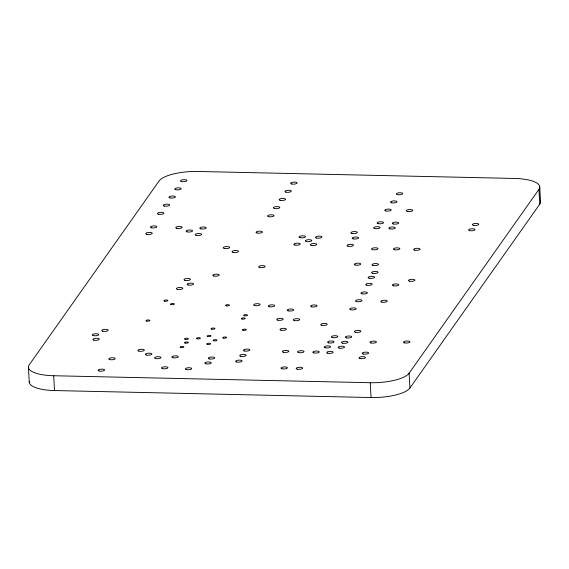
<?xml version="1.0" encoding="UTF-8"?>
<svg xmlns="http://www.w3.org/2000/svg" width="569" height="569" viewBox="0 0 569 569"><rect width="100%" height="100%" fill="white"/><g stroke="black" fill="none" stroke-linecap="round" stroke-linejoin="round"><path stroke-width="0.85" d="M409.118 373.207L538.95 189.363A32.511 10.1 -3.1 0 0 514.504 178.453L197.948 171.468A32.511 10.1 -3.1 0 0 159.078 180.985L29.247 364.829A32.511 10.1 -3.1 0 0 53.692 375.739L370.248 382.724A32.511 10.1 -3.1 0 0 409.118 373.207L409.922 388.015A32.511 10.1 -3.1 0 1 371.052 397.532L54.496 390.547A32.511 10.1 -3.1 0 1 29.254 381.643M409.922 388.015L539.753 204.171A32.511 10.1 -3.1 0 0 540.386 200.857M539.739 186.696L540.536 201.504M538.95 189.363L539.753 204.171M370.248 382.724L371.052 397.532M53.692 375.739L54.496 390.547M28.464 367.496L29.261 382.304M280.994 330.205A3.25 1.01 -3.1 0 0 286.363 329.423A3.25 1.01 -3.1 0 0 282.245 328.434A3.25 1.01 -3.1 0 0 280.994 330.205M394.409 249.72A3.25 1.01 -3.1 0 0 399.779 248.945A3.25 1.01 -3.1 0 0 395.661 247.956A3.25 1.01 -3.1 0 0 394.409 249.72M213.709 340.803A1.949 0.605 -3.1 0 0 216.931 340.34A1.949 0.605 -3.1 0 0 214.456 339.743A1.949 0.605 -3.1 0 0 213.709 340.803M414.673 250.168A3.25 1.01 -3.1 0 0 420.043 249.393A3.25 1.01 -3.1 0 0 415.918 248.404A3.25 1.01 -3.1 0 0 414.673 250.168M223.325 338.114A1.949 0.605 -3.1 0 0 226.547 337.645A1.949 0.605 -3.1 0 0 224.072 337.054A1.949 0.605 -3.1 0 0 223.325 338.114M185.096 343.079A1.949 0.605 -3.1 0 0 188.318 342.609A1.949 0.605 -3.1 0 0 185.85 342.019A1.949 0.605 -3.1 0 0 185.096 343.079M378.108 223.638A3.25 1.01 -3.1 0 0 383.485 222.863A3.25 1.01 -3.1 0 0 379.359 221.867A3.25 1.01 -3.1 0 0 378.108 223.638M102.79 331.25A3.25 1.01 -3.1 0 0 108.167 330.468A3.25 1.01 -3.1 0 0 104.042 329.479A3.25 1.01 -3.1 0 0 102.79 331.25M297.21 369.146A3.25 1.01 -3.1 0 0 302.587 368.363A3.25 1.01 -3.1 0 0 298.462 367.375A3.25 1.01 -3.1 0 0 297.21 369.146M294.251 320.539A3.25 1.01 -3.1 0 0 299.621 319.757A3.25 1.01 -3.1 0 0 295.496 318.768A3.25 1.01 -3.1 0 0 294.251 320.539M294.842 245.04A3.25 1.01 -3.1 0 0 300.219 244.257A3.25 1.01 -3.1 0 0 296.093 243.269A3.25 1.01 -3.1 0 0 294.842 245.04M311.656 306.812A3.25 1.01 -3.1 0 0 317.025 306.037A3.25 1.01 -3.1 0 0 312.907 305.048A3.25 1.01 -3.1 0 0 311.656 306.812M360.028 358.498A3.25 1.01 -3.1 0 0 365.398 357.723A3.25 1.01 -3.1 0 0 361.279 356.735A3.25 1.01 -3.1 0 0 360.028 358.498M226.199 305.816A1.949 0.605 -3.1 0 0 229.428 305.347A1.949 0.605 -3.1 0 0 226.953 304.756A1.949 0.605 -3.1 0 0 226.199 305.816M355.298 265.04A3.25 1.01 -3.1 0 0 360.675 264.265A3.25 1.01 -3.1 0 0 356.55 263.276A3.25 1.01 -3.1 0 0 355.298 265.04M363.2 354.003A3.25 1.01 -3.1 0 0 368.577 353.228A3.25 1.01 -3.1 0 0 364.452 352.239A3.25 1.01 -3.1 0 0 363.2 354.003M277.786 320.176A3.25 1.01 -3.1 0 0 283.163 319.394A3.25 1.01 -3.1 0 0 279.038 318.405A3.25 1.01 -3.1 0 0 277.786 320.176M409.495 281.171A3.25 1.01 -3.1 0 0 414.865 280.396A3.25 1.01 -3.1 0 0 410.74 279.407A3.25 1.01 -3.1 0 0 409.495 281.171M288.22 310.859A3.25 1.01 -3.1 0 0 293.597 310.084A3.25 1.01 -3.1 0 0 289.472 309.095A3.25 1.01 -3.1 0 0 288.22 310.859M369.146 278.213A3.25 1.01 -3.1 0 0 374.523 277.43A3.25 1.01 -3.1 0 0 370.398 276.442A3.25 1.01 -3.1 0 0 369.146 278.213M185.16 339.344A1.949 0.605 -3.1 0 0 188.382 338.882A1.949 0.605 -3.1 0 0 185.914 338.285A1.949 0.605 -3.1 0 0 185.16 339.344M197.137 338.783A1.949 0.605 -3.1 0 0 200.359 338.313A1.949 0.605 -3.1 0 0 197.884 337.723A1.949 0.605 -3.1 0 0 197.137 338.783M372.61 273.305A3.25 1.01 -3.1 0 0 377.987 272.53A3.25 1.01 -3.1 0 0 373.861 271.541A3.25 1.01 -3.1 0 0 372.61 273.305M350.732 309.749A3.25 1.01 -3.1 0 0 356.102 308.974A3.25 1.01 -3.1 0 0 351.983 307.985A3.25 1.01 -3.1 0 0 350.732 309.749M243.02 330.248A1.949 0.605 -3.1 0 0 246.249 329.785A1.949 0.605 -3.1 0 0 243.774 329.188A1.949 0.605 -3.1 0 0 243.02 330.248M282.018 368.812A3.25 1.01 -3.1 0 0 287.388 368.029A3.25 1.01 -3.1 0 0 283.27 367.041A3.25 1.01 -3.1 0 0 282.018 368.812M236.676 362.005A3.25 1.01 -3.1 0 0 242.045 361.223A3.25 1.01 -3.1 0 0 237.92 360.234A3.25 1.01 -3.1 0 0 236.676 362.005M300.034 237.686A3.25 1.01 -3.1 0 0 305.411 236.903A3.25 1.01 -3.1 0 0 301.286 235.915A3.25 1.01 -3.1 0 0 300.034 237.686M348.022 246.213A3.25 1.01 -3.1 0 0 353.399 245.431A3.25 1.01 -3.1 0 0 349.274 244.442A3.25 1.01 -3.1 0 0 348.022 246.213M397.326 194.605A3.25 1.01 -3.1 0 0 402.703 193.823A3.25 1.01 -3.1 0 0 398.577 192.834A3.25 1.01 -3.1 0 0 397.326 194.605M298.625 352.581A3.25 1.01 -3.1 0 0 303.995 351.798A3.25 1.01 -3.1 0 0 299.87 350.81A3.25 1.01 -3.1 0 0 298.625 352.581M407.312 211.419A3.25 1.01 -3.1 0 0 412.689 210.644A3.25 1.01 -3.1 0 0 408.563 209.655A3.25 1.01 -3.1 0 0 407.312 211.419M372.595 249.656A3.25 1.01 -3.1 0 0 377.965 248.881A3.25 1.01 -3.1 0 0 373.847 247.885A3.25 1.01 -3.1 0 0 372.595 249.656M353.221 238.859A3.25 1.01 -3.1 0 0 358.591 238.077A3.25 1.01 -3.1 0 0 354.466 237.088A3.25 1.01 -3.1 0 0 353.221 238.859M283.426 352.247A3.25 1.01 -3.1 0 0 288.803 351.464A3.25 1.01 -3.1 0 0 284.678 350.476A3.25 1.01 -3.1 0 0 283.426 352.247M188.175 285.005A3.25 1.01 -3.1 0 0 193.545 284.223A3.25 1.01 -3.1 0 0 189.427 283.234A3.25 1.01 -3.1 0 0 188.175 285.005M164.199 206.056A3.25 1.01 -3.1 0 0 169.569 205.281A3.25 1.01 -3.1 0 0 165.451 204.292A3.25 1.01 -3.1 0 0 164.199 206.056M146.631 321.072A1.949 0.605 -3.1 0 0 149.853 320.603A1.949 0.605 -3.1 0 0 147.378 320.006A1.949 0.605 -3.1 0 0 146.631 321.072M177.407 289.329A3.25 1.01 -3.1 0 0 182.777 288.554A3.25 1.01 -3.1 0 0 178.652 287.565A3.25 1.01 -3.1 0 0 177.407 289.329M158.431 214.228A3.25 1.01 -3.1 0 0 163.801 213.446A3.25 1.01 -3.1 0 0 159.676 212.457A3.25 1.01 -3.1 0 0 158.431 214.228M224.271 248.461A3.25 1.01 -3.1 0 0 229.641 247.679A3.25 1.01 -3.1 0 0 225.523 246.69A3.25 1.01 -3.1 0 0 224.271 248.461M138.9 351.13A3.25 1.01 -3.1 0 0 144.277 350.355A3.25 1.01 -3.1 0 0 140.152 349.366A3.25 1.01 -3.1 0 0 138.9 351.13M93.913 340.184A3.25 1.01 -3.1 0 0 99.283 339.401A3.25 1.01 -3.1 0 0 95.158 338.413A3.25 1.01 -3.1 0 0 93.913 340.184M171.12 304.6A1.949 0.605 -3.1 0 0 174.349 304.131A1.949 0.605 -3.1 0 0 171.874 303.54A1.949 0.605 -3.1 0 0 171.12 304.6M185.017 280.368A3.25 1.01 -3.1 0 0 190.387 279.592A3.25 1.01 -3.1 0 0 186.269 278.604A3.25 1.01 -3.1 0 0 185.017 280.368M146.432 355.035A3.25 1.01 -3.1 0 0 151.809 354.252A3.25 1.01 -3.1 0 0 147.684 353.264A3.25 1.01 -3.1 0 0 146.432 355.035M93.288 335.603A3.25 1.01 -3.1 0 0 98.657 334.828A3.25 1.01 -3.1 0 0 94.539 333.832A3.25 1.01 -3.1 0 0 93.288 335.603M164.569 301.136A1.949 0.605 -3.1 0 0 167.791 300.667A1.949 0.605 -3.1 0 0 165.316 300.076A1.949 0.605 -3.1 0 0 164.569 301.136M233.07 252.387A3.25 1.01 -3.1 0 0 238.447 251.605A3.25 1.01 -3.1 0 0 234.321 250.616A3.25 1.01 -3.1 0 0 233.07 252.387M180.657 347.545A1.949 0.605 -3.1 0 0 183.879 347.076A1.949 0.605 -3.1 0 0 181.404 346.485A1.949 0.605 -3.1 0 0 180.657 347.545M155.522 358.555A3.25 1.01 -3.1 0 0 160.899 357.773A3.25 1.01 -3.1 0 0 156.774 356.784A3.25 1.01 -3.1 0 0 155.522 358.555M169.967 197.891A3.25 1.01 -3.1 0 0 175.344 197.109A3.25 1.01 -3.1 0 0 171.219 196.12A3.25 1.01 -3.1 0 0 169.967 197.891M175.736 189.719A3.25 1.01 -3.1 0 0 181.113 188.936A3.25 1.01 -3.1 0 0 176.987 187.948A3.25 1.01 -3.1 0 0 175.736 189.719M181.511 181.547A3.25 1.01 -3.1 0 0 186.881 180.764A3.25 1.01 -3.1 0 0 182.756 179.776A3.25 1.01 -3.1 0 0 181.511 181.547M268.589 216.661A3.25 1.01 -3.1 0 0 273.959 215.879A3.25 1.01 -3.1 0 0 269.841 214.89A3.25 1.01 -3.1 0 0 268.589 216.661M274.358 208.489A3.25 1.01 -3.1 0 0 279.735 207.706A3.25 1.01 -3.1 0 0 275.609 206.718A3.25 1.01 -3.1 0 0 274.358 208.489M280.133 200.316A3.25 1.01 -3.1 0 0 285.503 199.541A3.25 1.01 -3.1 0 0 281.378 198.545A3.25 1.01 -3.1 0 0 280.133 200.316M285.901 192.144A3.25 1.01 -3.1 0 0 291.271 191.369A3.25 1.01 -3.1 0 0 287.153 190.38A3.25 1.01 -3.1 0 0 285.901 192.144M291.669 183.979A3.25 1.01 -3.1 0 0 297.046 183.197A3.25 1.01 -3.1 0 0 292.921 182.208A3.25 1.01 -3.1 0 0 291.669 183.979M373.029 265.431A3.25 1.01 -3.1 0 0 378.399 264.656A3.25 1.01 -3.1 0 0 374.274 263.66A3.25 1.01 -3.1 0 0 373.029 265.431M385.789 210.95A3.25 1.01 -3.1 0 0 391.159 210.167A3.25 1.01 -3.1 0 0 387.034 209.179A3.25 1.01 -3.1 0 0 385.789 210.95M391.557 202.777A3.25 1.01 -3.1 0 0 396.934 201.995A3.25 1.01 -3.1 0 0 392.809 201.006A3.25 1.01 -3.1 0 0 391.557 202.777M99.155 371.002A3.25 1.01 -3.1 0 0 104.525 370.22A3.25 1.01 -3.1 0 0 100.4 369.231A3.25 1.01 -3.1 0 0 99.155 371.002M269.293 306.712A3.25 1.01 -3.1 0 0 274.663 305.93A3.25 1.01 -3.1 0 0 270.545 304.941A3.25 1.01 -3.1 0 0 269.293 306.712M211.654 329.145A1.949 0.605 -3.1 0 0 214.883 328.676A1.949 0.605 -3.1 0 0 212.408 328.085A1.949 0.605 -3.1 0 0 211.654 329.145M321.755 325.29A3.25 1.01 -3.1 0 0 327.125 324.515A3.25 1.01 -3.1 0 0 323 323.526A3.25 1.01 -3.1 0 0 321.755 325.29M325.169 347.773A3.25 1.01 -3.1 0 0 330.539 346.99A3.25 1.01 -3.1 0 0 326.414 346.002A3.25 1.01 -3.1 0 0 325.169 347.773M346.308 337.865A3.25 1.01 -3.1 0 0 351.678 337.09A3.25 1.01 -3.1 0 0 347.559 336.101A3.25 1.01 -3.1 0 0 346.308 337.865M342.559 343.178A3.25 1.01 -3.1 0 0 347.929 342.396A3.25 1.01 -3.1 0 0 343.804 341.407A3.25 1.01 -3.1 0 0 342.559 343.178M339.096 348.079A3.25 1.01 -3.1 0 0 344.465 347.303A3.25 1.01 -3.1 0 0 340.34 346.315A3.25 1.01 -3.1 0 0 339.096 348.079M332.381 337.559A3.25 1.01 -3.1 0 0 337.751 336.777A3.25 1.01 -3.1 0 0 333.626 335.788A3.25 1.01 -3.1 0 0 332.381 337.559M328.626 342.872A3.25 1.01 -3.1 0 0 334.003 342.09A3.25 1.01 -3.1 0 0 329.878 341.101A3.25 1.01 -3.1 0 0 328.626 342.872M381.827 302.139A3.25 1.01 -3.1 0 0 387.197 301.357A3.25 1.01 -3.1 0 0 383.079 300.368A3.25 1.01 -3.1 0 0 381.827 302.139M356.5 301.577A3.25 1.01 -3.1 0 0 361.877 300.802A3.25 1.01 -3.1 0 0 357.752 299.813A3.25 1.01 -3.1 0 0 356.5 301.577M361.984 293.817A3.25 1.01 -3.1 0 0 367.354 293.035A3.25 1.01 -3.1 0 0 363.235 292.046A3.25 1.01 -3.1 0 0 361.984 293.817M393.364 285.794A3.25 1.01 -3.1 0 0 398.741 285.019A3.25 1.01 -3.1 0 0 394.616 284.031A3.25 1.01 -3.1 0 0 393.364 285.794M366.777 285.211A3.25 1.01 -3.1 0 0 372.147 284.429A3.25 1.01 -3.1 0 0 368.029 283.44A3.25 1.01 -3.1 0 0 366.777 285.211M241.953 319.024A1.949 0.605 -3.1 0 0 245.175 318.555A1.949 0.605 -3.1 0 0 242.7 317.964A1.949 0.605 -3.1 0 0 241.953 319.024M187.116 231.875A3.25 1.01 -3.1 0 0 192.493 231.092A3.25 1.01 -3.1 0 0 188.367 230.104A3.25 1.01 -3.1 0 0 187.116 231.875M196.205 235.395A3.25 1.01 -3.1 0 0 201.582 234.613A3.25 1.01 -3.1 0 0 197.457 233.624A3.25 1.01 -3.1 0 0 196.205 235.395M146.823 234.307A3.25 1.01 -3.1 0 0 152.193 233.525A3.25 1.01 -3.1 0 0 148.075 232.536A3.25 1.01 -3.1 0 0 146.823 234.307M240.715 356.279A3.25 1.01 -3.1 0 0 246.085 355.504A3.25 1.01 -3.1 0 0 241.96 354.515A3.25 1.01 -3.1 0 0 240.715 356.279M209.285 358.911A3.25 1.01 -3.1 0 0 214.655 358.129A3.25 1.01 -3.1 0 0 210.53 357.14A3.25 1.01 -3.1 0 0 209.285 358.911M205.822 363.811A3.25 1.01 -3.1 0 0 211.191 363.029A3.25 1.01 -3.1 0 0 207.066 362.04A3.25 1.01 -3.1 0 0 205.822 363.811M374.651 228.539A3.25 1.01 -3.1 0 0 380.021 227.764A3.25 1.01 -3.1 0 0 375.896 226.775A3.25 1.01 -3.1 0 0 374.651 228.539M393.307 223.973A3.25 1.01 -3.1 0 0 398.677 223.197A3.25 1.01 -3.1 0 0 394.552 222.209A3.25 1.01 -3.1 0 0 393.307 223.973M389.843 228.88A3.25 1.01 -3.1 0 0 395.213 228.098A3.25 1.01 -3.1 0 0 391.095 227.109A3.25 1.01 -3.1 0 0 389.843 228.88M316.499 238.048A3.25 1.01 -3.1 0 0 321.869 237.266A3.25 1.01 -3.1 0 0 317.744 236.277A3.25 1.01 -3.1 0 0 316.499 238.048M311.307 245.403A3.25 1.01 -3.1 0 0 316.677 244.62A3.25 1.01 -3.1 0 0 312.552 243.632A3.25 1.01 -3.1 0 0 311.307 245.403M306.3 241.555A3.25 1.01 -3.1 0 0 311.677 240.779A3.25 1.01 -3.1 0 0 307.552 239.784A3.25 1.01 -3.1 0 0 306.3 241.555M200.821 228.859A3.25 1.01 -3.1 0 0 206.198 228.077A3.25 1.01 -3.1 0 0 202.073 227.088A3.25 1.01 -3.1 0 0 200.821 228.859M176.767 228.325A3.25 1.01 -3.1 0 0 182.137 227.543A3.25 1.01 -3.1 0 0 178.012 226.554A3.25 1.01 -3.1 0 0 176.767 228.325M151.439 227.764A3.25 1.01 -3.1 0 0 156.809 226.988A3.25 1.01 -3.1 0 0 152.691 226A3.25 1.01 -3.1 0 0 151.439 227.764M186.298 369.601A3.25 1.01 -3.1 0 0 191.668 368.826A3.25 1.01 -3.1 0 0 187.55 367.837A3.25 1.01 -3.1 0 0 186.298 369.601M244.464 350.973A3.25 1.01 -3.1 0 0 249.834 350.191A3.25 1.01 -3.1 0 0 245.716 349.202A3.25 1.01 -3.1 0 0 244.464 350.973M244.257 315.752A1.949 0.605 -3.1 0 0 247.479 315.29A1.949 0.605 -3.1 0 0 245.004 314.693A1.949 0.605 -3.1 0 0 244.257 315.752M327.744 353.221A3.25 1.01 -3.1 0 0 333.121 352.446A3.25 1.01 -3.1 0 0 328.996 351.457A3.25 1.01 -3.1 0 0 327.744 353.221M313.818 352.915A3.25 1.01 -3.1 0 0 319.188 352.14A3.25 1.01 -3.1 0 0 315.07 351.144A3.25 1.01 -3.1 0 0 313.818 352.915M351.905 233.432A3.25 1.01 -3.1 0 0 357.275 232.657A3.25 1.01 -3.1 0 0 353.15 231.668A3.25 1.01 -3.1 0 0 351.905 233.432M257.046 232.998A3.25 1.01 -3.1 0 0 262.423 232.223A3.25 1.01 -3.1 0 0 258.298 231.234A3.25 1.01 -3.1 0 0 257.046 232.998M259.692 267.494A3.25 1.01 -3.1 0 0 265.069 266.719A3.25 1.01 -3.1 0 0 260.943 265.73A3.25 1.01 -3.1 0 0 259.692 267.494M213.802 276.029A3.25 1.01 -3.1 0 0 219.179 275.247A3.25 1.01 -3.1 0 0 215.054 274.258A3.25 1.01 -3.1 0 0 213.802 276.029M254.677 305.56A3.25 1.01 -3.1 0 0 260.047 304.778A3.25 1.01 -3.1 0 0 255.922 303.789A3.25 1.01 -3.1 0 0 254.677 305.56M207.315 344.401A1.949 0.605 -3.1 0 0 210.537 343.932A1.949 0.605 -3.1 0 0 208.062 343.335A1.949 0.605 -3.1 0 0 207.315 344.401M162.528 368.662A3.25 1.01 -3.1 0 0 167.898 367.887A3.25 1.01 -3.1 0 0 163.78 366.898A3.25 1.01 -3.1 0 0 162.528 368.662M172.848 357.688A3.25 1.01 -3.1 0 0 178.225 356.912A3.25 1.01 -3.1 0 0 174.1 355.924A3.25 1.01 -3.1 0 0 172.848 357.688M207.728 336.528A1.949 0.605 -3.1 0 0 210.95 336.059A1.949 0.605 -3.1 0 0 208.482 335.461A1.949 0.605 -3.1 0 0 207.728 336.528M109.76 359.615A3.25 1.01 -3.1 0 0 115.137 358.84A3.25 1.01 -3.1 0 0 111.012 357.851A3.25 1.01 -3.1 0 0 109.76 359.615M404.488 342.887A3.25 1.01 -3.1 0 0 409.865 342.104A3.25 1.01 -3.1 0 0 405.74 341.116A3.25 1.01 -3.1 0 0 404.488 342.887M473.365 225.324A3.25 1.01 -3.1 0 0 478.735 224.549A3.25 1.01 -3.1 0 0 474.617 223.56A3.25 1.01 -3.1 0 0 473.365 225.324M469.617 230.637A3.25 1.01 -3.1 0 0 474.987 229.855A3.25 1.01 -3.1 0 0 470.862 228.866A3.25 1.01 -3.1 0 0 469.617 230.637M355.412 332.26A3.25 1.01 -3.1 0 0 360.782 331.478A3.25 1.01 -3.1 0 0 356.663 330.489A3.25 1.01 -3.1 0 0 355.412 332.26M370.988 342.979A3.25 1.01 -3.1 0 0 376.365 342.197A3.25 1.01 -3.1 0 0 372.24 341.208A3.25 1.01 -3.1 0 0 370.988 342.979"/></g></svg>
